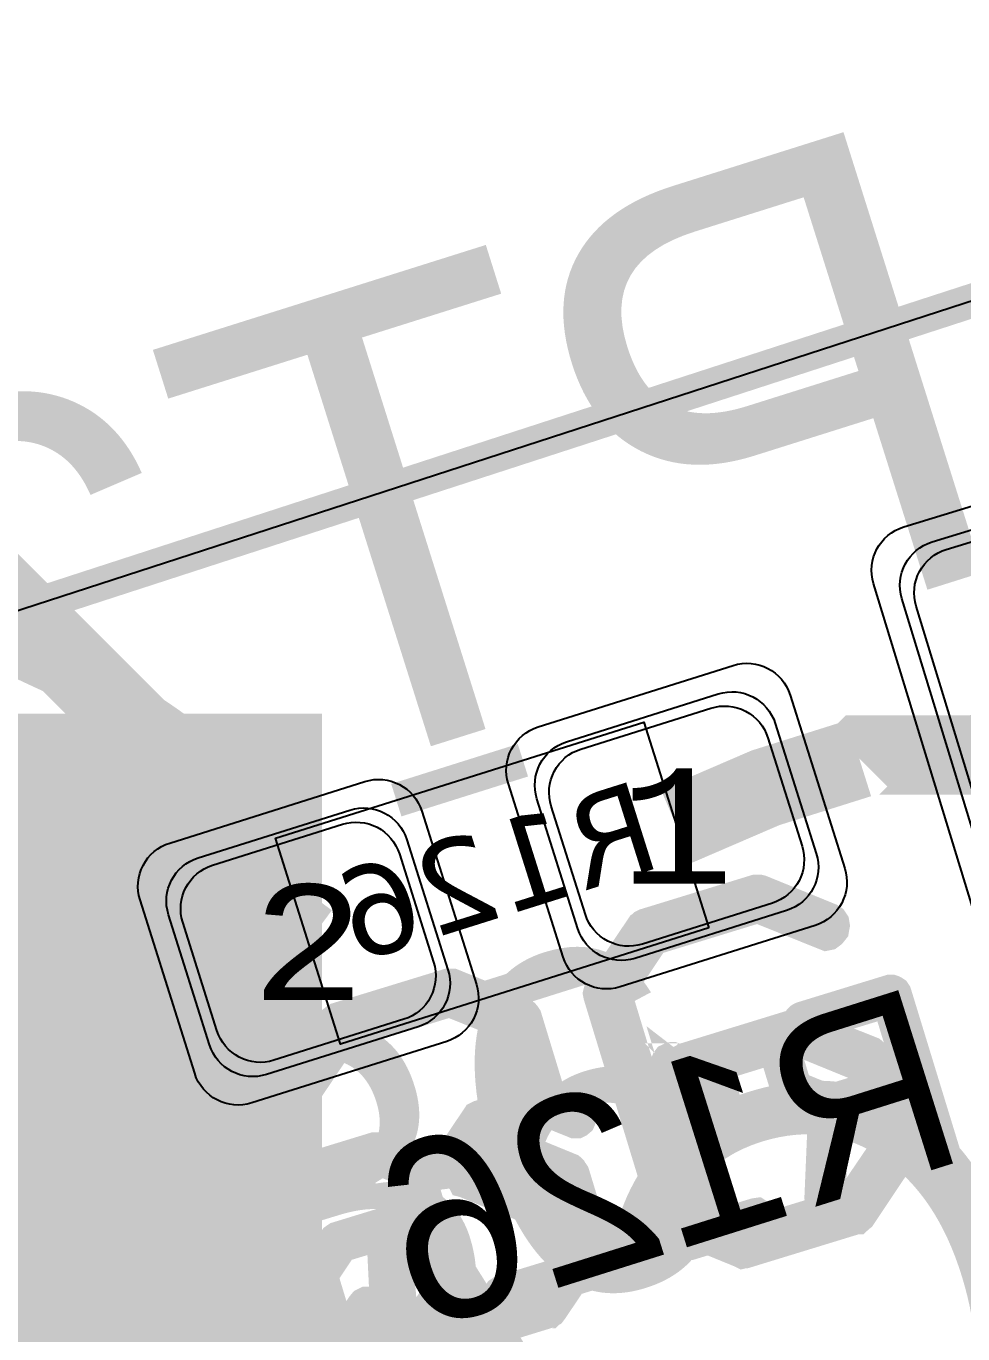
# Model space of a CAD drawing. Extents: x -98 to 119, y -207 to 98.
# Drawn here: x -20.3 to -16.18, y 54.27 to 60.03 of the extents above; entities that cross this region are included whole.
import ezdxf
from ezdxf.enums import TextEntityAlignment as Align

# ---------------------------------------------------------------- set-up
doc = ezdxf.new("R2010")
doc.units = 0
doc.header["$MEASUREMENT"] = 0
for name, color, linetype in [('ASSEMBLY_OUTLINES_BTM', 191, 'CONTINUOUS'), ('ASSEMBLY_PART_NUMBERS_BTM', 191, 'CONTINUOUS'), ('ASSEMBLY_PART_NUMBERS_TOP', 102, 'CONTINUOUS'), ('ASSEMBLY_REF_DES_BTM', 191, 'CONTINUOUS'), ('BOARD_OUTLINE', 10, 'CONTINUOUS'), ('GENERATED_SILKSCREEN_BTM', 255, 'CONTINUOUS'), ('GENERATED_SILKSCREEN_TOP', 140, 'CONTINUOUS'), ('MANUFACTURING_OUTLINES', 10, 'CONTINUOUS'), ('PART_PADS_SMD_BTM', 230, 'CONTINUOUS'), ('PART_PADS_SMD_TOP', 150, 'CONTINUOUS'), ('PIN_NUMBERS_BTM', 8, 'CONTINUOUS'), ('PIN_NUMBERS_TOP', 8, 'CONTINUOUS'), ('PLACEMENT_OUTLINES_BTM', 222, 'CONTINUOUS'), ('PLANE_DATA_LAYER_BOTTOM', 230, 'CONTINUOUS'), ('PLANE_SHAPES_LAYER_BOTTOM', 230, 'CONTINUOUS'), ('PLANE_SHAPES_LAYER_TOP', 150, 'CONTINUOUS'), ('ROUTE_BORDER', 151, 'CONTINUOUS'), ('SILKSCREEN_OUTLINES_BTM', 211, 'CONTINUOUS'), ('SILKSCREEN_REF_DES_BTM', 211, 'CONTINUOUS'), ('SILKSCREEN_REF_DES_TOP', 150, 'CONTINUOUS'), ('SOLDERMASK_PADS_BTM', 12, 'CONTINUOUS'), ('SOLDERMASK_PADS_TOP', 180, 'CONTINUOUS'), ('SOLDERPASTE_PADS_BTM', 12, 'CONTINUOUS'), ('SOLDERPASTE_PADS_TOP', 180, 'CONTINUOUS'), ('TRACES_LAYER_BOTTOM', 230, 'CONTINUOUS')]:
    doc.layers.add(name, color=color, linetype=linetype)
doc.styles.add('COURIER_NEW', font='COUR.TTF')
doc.styles.add('VERDANA', font='verdana.TTF')
doc.styles.add('VERIBEST_GERBER_0', font='txt')

msp = doc.modelspace()

# ---------------------------------------------------------------- hatches: boundary and pattern name
at = {"layer": 'PLANE_DATA_LAYER_BOTTOM'}
h = msp.add_hatch(color=256, dxfattribs=at)
h.paths.add_polyline_path([(-96.5, 0, -1), (96.5, 0, -1)], flags=0)
h.paths.add_polyline_path([(92.251979, -7.43598, 0.72698816), (92.479659, -3.637852, -0.30860979), (92.431259, -3.566904, -0.00963525), (92.431316, -3.563968, 0.00963501), (92.5, -0.000006), (92.5, 0.000001, 0.05332526), (90.407665, 19.562826, -0.05332692), (90.405941, 19.578942), (90.405941, 19.578943, -0.23821791), (90.436919, 19.640273, 0.66175504), (89.584154, 23.221888, -0.29529758), (89.523137, 23.277841, 0.02240102), (87.08146, 31.194059, -0.0862063), (87.076996, 31.219756), (87.076996, 31.219757, -0.21018391), (87.101696, 31.275919, 0.67938251), (85.774921, 34.749845, -0.30186499), (85.705267, 34.797373, 0.04791583), (77.514669, 50.475005, -0.14530744), (77.502324, 50.516585, -0.1239887), (77.511414, 50.552678, 0.60660899), (75.516892, 53.486368, -0.27423899), (75.44586, 53.517962, 0.02152308), (70.565432, 59.806101, -0.17759524), (70.547363, 59.855368), (70.547363, 59.855369, -0.1118333), (70.5548, 59.888203, 0.66175545), (68.116894, 62.64715, -0.29529737), (68.036725, 62.667806, 0.05833458), (51.722715, 76.687749, -0.24933783), (51.689123, 76.750923), (51.689123, 76.750924, -0.06075989), (51.691357, 76.76924, 0.7149664), (48.509213, 78.818582, -0.31487112), (48.42205, 78.81342, 0.02280668), (41.042088, 82.896302, -0.28513695), (40.999698, 82.964591), (40.999698, 82.964596, -0.00424702), (40.999709, 82.965891, 0.64704661), (37.697353, 84.5176, -0.28975486), (37.616734, 84.505806, 0.05294354), (19.031563, 90.52099, -0.30833592), (18.972104, 90.582877, 0.69698225), (15.284156, 91.27756, -0.30833961), (15.206255, 91.241547, 0.02237069), (6.993138, 92.235275, -0.31520437), (6.925536, 92.290658, 0.71588806), (3.14462, 92.496703, -0.31520526), (3.0714, 92.448994, 0.06346806), (-20.215283, 90.264015, -0.32014225), (-20.296827, 90.298428, 0.72963938), (-23.995319, 89.386755, -0.32014403), (-24.051528, 89.318386, 0.01866354), (-30.645576, 87.275991, -0.30986574), (-30.72878, 87.298418, 0.70117084), (-34.249879, 85.978007, -0.00275269), (-34.249874, 85.977168, -0.30685575), (-34.29782, 85.9064, 0.04916641), (-50.410548, 77.556603, -0.32354836), (-50.499711, 77.561018, 0.73921276), (-53.660594, 75.408706, -0.07516987), (-53.657188, 75.386179), (-53.657188, 75.386178, -0.24247942), (-53.68916, 75.324127, 0.01996774), (-59.527063, 70.80098, -0.29848709), (-59.610009, 70.791065, 0.55672441), (-62.5, 69), (-62.5, 68.999999, 0.08270852), (-62.392031, 68.351756, -0.29848757), (-62.412702, 68.270818, 0.06718659), (-78.279974, 49.27977, -0.27781781), (-78.350169, 49.24438, 0.43635087), (-80.5, 47.25), (-80.5, 47.249999, 0.14146633), (-80.192238, 46.184011, -0.14146588), (-80.180512, 46.143397), (-80.180512, 46.143396, -0.13119073), (-80.190652, 46.105416, 0.01929482), (-83.506407, 39.786053, -0.3122068), (-83.581614, 39.742899, 0.43912347), (-85.75, 37.75, 0.20482962), (-85.131688, 36.303992, -0.20483071), (-85.10813, 36.248899), (-85.10813, 36.248898, -0.10091901), (-85.114214, 36.219062, 0.04809776), (-90.466303, 19.289839, -0.31487042), (-90.530154, 19.230281, 0.71496565), (-91.24073, 15.512631, -0.26937831), (-91.202277, 15.446437), (-91.202277, 15.446436, -0.04192983), (-91.203345, 15.433723, 0.01884133), (-92.106444, 8.523669, -0.32827121), (-92.166453, 8.456161, 0.35402801), (-93.75, 6.5), (-93.75, 6.499999, 0.3147083), (-92.438077, 4.622088, -0.31470689), (-92.388093, 4.55054), (-92.388093, 4.550537, -0.01228575), (-92.388185, 4.546794, 0.01229418), (-92.5, 0.00001), (-92.5, -0.000004, 0.05293339), (-90.438132, -19.421494, -0.32940864), (-90.475468, -19.504015, 0.27173254), (-91.5, -21.25, 0.40159771), (-89.586502, -23.248128, -0.32940451), (-89.516056, -23.305059, 0.02130735), (-87.207653, -30.839509, -0.32217733), (-87.232533, -30.924924, 0.23066593), (-88, -32.499999), (-88, -32.5, 0.43149503), (-85.882787, -34.496562, -0.3221788), (-85.807634, -34.544174, 0.04801617), (-77.643233, -50.277018, -0.30387878), (-77.644537, -50.3618, 0.152519), (-78, -51.499999), (-78, -51.5, 0.48198292), (-75.552374, -53.449264, -0.30388342), (-75.473145, -53.479475, 0.02199125), (-70.483925, -59.90214, -0.3186215), (-70.47622, -59.989968, 0.72539906), (-67.952631, -62.834176, -0.31862421), (-67.866344, -62.852281, 0.06239253), (-50.265124, -77.650932, -0.25435623), (-50.230332, -77.714899), (-50.230332, -77.7149, -0.03445317), (-50.231054, -77.725364, 0.03445193), (-50.25, -78), (-50.25, -78.000001, 0.60330822), (-47.119729, -79.649997, -0.29136265), (-47.037917, -79.64725, 0.02294124), (-39.54278, -83.621879, -0.2900128), (-39.499155, -83.690765), (-39.499155, -83.690766, -0.00713035), (-39.499186, -83.692939, 0.00713296), (-39.5, -83.749994), (-39.5, -83.75, 0.65808296), (-36.126004, -85.203319, -0.29776298), (-36.043963, -85.188513, 0.04901634), (-18.771876, -90.575199, -0.30186131), (-18.712566, -90.635139, 0.67938177), (-15.056336, -91.31372, -0.30186438), (-14.979467, -91.279054, 0.02174912), (-6.993138, -92.235275, -0.31520437), (-6.925536, -92.290658, 0.71588806), (-3.14462, -92.496703, -0.31520526), (-3.0714, -92.448994, 0.06250827), (19.869968, -90.340657, -0.3455664), (19.954737, -90.381493, 0.79435682), (23.75, -89.500001), (23.75, -89.499973, 0.00508686), (23.749586, -89.459281, -0.34558849), (23.806159, -89.384097, 0.02146945), (31.383958, -87.013201, -0.31444693), (31.468175, -87.035889, 0.70013084), (35, -85.75), (35, -85.749988, 0.00909926), (34.998675, -85.677212, -0.00905723), (34.998625, -85.674452), (34.998625, -85.674439, -0.3044722), (35.045955, -85.60392, 0.04798546), (50.721249, -77.353765, -0.31444166), (50.808431, -77.356288, 0.61621831), (54, -75.75), (54, -75.749999, 0.06775817), (53.927211, -75.215343, -0.06775352), (53.924438, -75.194974), (53.924438, -75.194973, -0.24153729), (53.95619, -75.13308, 0.02236582), (60.452055, -70.01285, -0.31311155), (60.538488, -70.003709, 0.71009535), (63.344013, -67.475653, -0.09971759), (63.33807, -67.446151), (63.33807, -67.44615, -0.20692806), (63.362073, -67.390635, 0.05820555), (77.187807, -50.973449, -0.31748667), (77.269693, -50.94147, 0.72222414), (79.294241, -47.729048, -0.17387366), (79.276877, -47.680625, -0.13609457), (79.287761, -47.641379, 0.02052348), (82.926938, -40.980152, -0.3530032), (83.013777, -40.939997, 0.48811211), (85.5, -39), (85.5, -38.999999, 0.2400736), (84.675602, -37.381988, -0.24007295), (84.644192, -37.320342), (84.644192, -37.320341, -0.10410562), (84.650658, -37.289623, 0.05054674), (90.411157, -19.546683, -0.32146983), (90.476988, -19.487077, 0.38127918), (92.25, -17.5, 0.2751437), (91.203224, -15.741772, -0.27514249), (91.163342, -15.674784), (91.163342, -15.674783, -0.04255495), (91.164442, -15.661882, 0.02223578), (92.195155, -7.50356, -0.31919634)], flags=0)
at = {"layer": 'PLANE_SHAPES_LAYER_BOTTOM'}
h = msp.add_hatch(color=256, dxfattribs=at)
h.paths.add_polyline_path([(-96.5, 0, -1), (96.5, 0, -1)], flags=0)
h.paths.add_polyline_path([(-92.5, 0, -1), (92.5, 0, -1)], flags=0)
at = {"layer": 'PLANE_SHAPES_LAYER_TOP'}
h = msp.add_hatch(color=256, dxfattribs=at)
h.paths.add_polyline_path([(-96.31345, 0, -1), (96.81345, 0, -1)], flags=0)
h.paths.add_polyline_path([(-92.25, 0, -1), (92.75, 0, -1)], flags=0)
h = msp.add_hatch(color=256, dxfattribs=at)
h.paths.add_polyline_path([(1.75, 32.75), (-50, 32.75), (-50, 35), (-37.5, 47.5), (-31.5, 47.5), (-22, 57), (-19, 57), (-19, 52), (-15, 48), (-7.5, 48), (-6, 49.5), (-0.25, 49.5), (-0.25, 38), (1.75, 38)])
h.paths.add_polyline_path([(-26.75, 43.25), (-26.75, 45.25), (-17.5, 45.25), (-17.5, 43.25)], flags=16)

# ---------------------------------------------------------------- linework, layer by layer
at = {"layer": 'ASSEMBLY_OUTLINES_BTM', "const_width": 0.1}
msp.add_lwpolyline([(-23.661672, 56.374205), (-32.623165, 83.954844), (-20.544748, 87.879359), (-11.583255, 60.29872)], close=True, dxfattribs=at)
at = {"layer": 'ASSEMBLY_OUTLINES_BTM'}
msp.add_lwpolyline([(-17.298009, 56.057353), (-18.919328, 55.546153), (-19.204998, 56.452184), (-17.583679, 56.963384)], close=True, dxfattribs=at)
at = {"layer": 'BOARD_OUTLINE', "const_width": 0.1}
msp.add_lwpolyline([(-97.5, 0, -1), (97.5, 0, -1)], format="xyb", close=True, dxfattribs=at)
at = {"layer": 'GENERATED_SILKSCREEN_BTM', "const_width": 0.15}
msp.add_lwpolyline([(-23.661672, 56.374205), (-32.623165, 83.954844), (-20.544748, 87.879359), (-11.583255, 60.29872)], close=True, dxfattribs=at)
for points in [[(-18.115762, 56.795625, 0.00001385), (-18.115768, 56.795611), (-18.672906, 56.619946, 0.00001311), (-18.672918, 56.619954), (-18.115762, 56.795625)], [(-17.83796, 55.887101), (-18.379373, 55.716394, 0.00001236), (-18.379369, 55.716407), (-17.837971, 55.887109, 0.00001236), (-17.83796, 55.887101)]]:
    msp.add_lwpolyline(points, format="xyb", dxfattribs=at)
for points in [[(-16.937123, 55.324497), (-16.940323, 55.326097), (-16.941923, 55.329297), (-16.945123, 55.332497), (-16.946723, 55.336497), (-16.994723, 55.493297), (-16.995523, 55.497297), (-16.994723, 55.500497), (-16.994723, 55.503697), (-16.993923, 55.505297), (-16.993123, 55.506897), (-16.894723, 55.651697), (-16.891523, 55.654897), (-16.889123, 55.656497), (-16.885923, 55.658097), (-16.500323, 55.776497), (-16.497123, 55.776497), (-16.493123, 55.776497), (-16.490723, 55.775697), (-16.487523, 55.774097), (-16.482723, 55.770897), (-16.479523, 55.766097), (-16.254723, 55.031697), (-16.254723, 55.025297), (-16.257123, 55.020497), (-16.261123, 55.016497), (-16.265923, 55.013297), (-16.272323, 55.012497), (-16.278723, 55.013297), (-16.283523, 55.016497), (-16.286723, 55.022097), (-16.393923, 55.373297), (-16.753923, 55.263697), (-16.770723, 54.869297), (-16.771523, 54.862897), (-16.776323, 54.858097), (-16.781923, 54.855697), (-16.787523, 54.855697), (-16.792323, 54.857297), (-16.797123, 54.859697), (-16.801123, 54.863697), (-16.801923, 54.870097), (-16.785123, 55.265297), (-16.937123, 55.324497)], [(-16.505923, 55.739697), (-16.872323, 55.627697), (-16.961923, 55.495697), (-16.918723, 55.353297), (-16.769923, 55.292497), (-16.403523, 55.404497), (-16.505923, 55.739697)], [(-17.092323, 54.793297), (-17.086723, 54.794097), (-17.081923, 54.790897), (-17.077923, 54.786897), (-17.075523, 54.780497), (-17.074723, 54.774897), (-17.075523, 54.769297), (-17.077923, 54.764497), (-17.082723, 54.761297), (-17.381123, 54.670097), (-17.387523, 54.670097), (-17.392323, 54.672497), (-17.396323, 54.676497), (-17.399523, 54.682097), (-17.400323, 54.687697), (-17.399523, 54.694097), (-17.396323, 54.698897), (-17.390723, 54.702097), (-17.256323, 54.742897), (-17.476323, 55.461297), (-17.477123, 55.466897), (-17.475523, 55.470897), (-17.473123, 55.474097), (-17.467523, 55.476497), (-17.463523, 55.478897), (-17.460323, 55.479697), (-17.456323, 55.479697), (-17.452323, 55.478097), (-17.239523, 55.313297), (-17.237123, 55.311697), (-17.235523, 55.309297), (-17.233923, 55.303697), (-17.234723, 55.298897), (-17.237123, 55.293297), (-17.241123, 55.289297), (-17.245923, 55.286097), (-17.249123, 55.285297), (-17.251523, 55.285297), (-17.254723, 55.286097), (-17.257123, 55.287697), (-17.431523, 55.422097), (-17.226723, 54.752497), (-17.092323, 54.793297)], [(-18.313123, 55.218097), (-18.409923, 55.074097), (-18.411523, 55.070097), (-18.410723, 55.066897), (-18.412323, 55.063697), (-18.411523, 55.060497), (-18.379523, 54.955697), (-18.378723, 54.953297), (-18.374723, 54.948497), (-18.373123, 54.945297), (-18.369923, 54.944497), (-17.735523, 54.686897), (-17.709923, 54.605297), (-18.209123, 54.452497), (-18.213923, 54.449297), (-18.217123, 54.444497), (-18.217923, 54.438097), (-18.217123, 54.431697), (-18.214723, 54.426897), (-18.210723, 54.422097), (-18.205123, 54.419697), (-18.199523, 54.420497), (-17.683523, 54.578097), (-17.678723, 54.581297), (-17.675523, 54.586897), (-17.673923, 54.589297), (-17.672323, 54.591697), (-17.672323, 54.594897), (-17.673123, 54.598097), (-17.705123, 54.702897), (-17.706723, 54.705297), (-17.709923, 54.710097), (-17.711523, 54.711697), (-17.713123, 54.712497), (-17.715523, 54.714097), (-18.351523, 54.972497), (-18.378723, 55.061297), (-18.289123, 55.194097), (-18.042723, 55.269297), (-17.886723, 55.206097), (-17.880323, 55.206097), (-17.875523, 55.208497), (-17.870723, 55.212497), (-17.868323, 55.218097), (-17.867523, 55.223697), (-17.867523, 55.230097), (-17.869923, 55.234097), (-17.875523, 55.237297), (-18.036323, 55.302897), (-18.039523, 55.302897), (-18.041923, 55.303697), (-18.042723, 55.303697), (-18.045923, 55.303697), (-18.304323, 55.224497), (-18.307523, 55.222897), (-18.308323, 55.221297), (-18.313123, 55.218097)], [(-19.035523, 54.997297), (-19.132323, 54.853297), (-19.134723, 54.847697), (-19.133923, 54.841297), (-19.132323, 54.837297), (-19.129123, 54.834097), (-19.125923, 54.831697), (-19.121123, 54.829297), (-19.116323, 54.828497), (-19.112323, 54.828497), (-19.109123, 54.830097), (-19.105923, 54.833297), (-19.011523, 54.973297), (-18.764323, 55.049297), (-18.617123, 54.989297), (-18.533123, 54.714897), (-18.662723, 54.767697), (-18.665923, 54.767697), (-18.668323, 54.767697), (-18.669123, 54.767697), (-18.669123, 54.768497), (-18.672323, 54.768497), (-18.930723, 54.689297), (-18.933123, 54.687697), (-18.934723, 54.686097), (-18.939523, 54.682897), (-19.036323, 54.539697), (-19.037123, 54.538097), (-19.037923, 54.536497), (-19.037923, 54.533297), (-19.037923, 54.527697), (-19.037923, 54.525297), (-18.973923, 54.314897), (-18.972323, 54.311697), (-18.969123, 54.309297), (-18.967523, 54.306097), (-18.964323, 54.304497), (-18.803523, 54.238897), (-18.799523, 54.238097), (-18.798723, 54.238097), (-18.796323, 54.238897), (-18.795523, 54.238897), (-18.793123, 54.238897), (-18.534723, 54.318097), (-18.531523, 54.319697), (-18.529123, 54.321297), (-18.526723, 54.323697), (-18.429923, 54.468497), (-18.429123, 54.469297), (-18.428323, 54.470897), (-18.427523, 54.473297), (-18.427523, 54.479697), (-18.427523, 54.482097), (-18.587523, 55.006897), (-18.589923, 55.010097), (-18.592323, 55.012497), (-18.594723, 55.014097), (-18.595523, 55.014897), (-18.597923, 55.016497), (-18.758723, 55.082097), (-18.761923, 55.082097), (-18.764323, 55.082897), (-18.765123, 55.082897), (-18.768323, 55.082897), (-19.026723, 55.003697), (-19.029923, 55.002097), (-19.030723, 55.000497), (-19.035523, 54.997297)], [(-18.521123, 54.674897), (-18.461923, 54.480497), (-18.550723, 54.347697), (-18.797123, 54.272497), (-18.945923, 54.332497), (-19.005123, 54.526897), (-18.916323, 54.660497), (-18.669123, 54.735697), (-18.521123, 54.674897)]]:
    msp.add_lwpolyline(points, dxfattribs=at)
at = {"layer": 'GENERATED_SILKSCREEN_TOP', "const_width": 0.15}
for points in [[(-17.070112, 56.215596), (-16.768612, 56.092596), (-16.759612, 56.086596), (-16.753612, 56.077596), (-16.752112, 56.068596), (-16.753612, 56.061096), (-16.755112, 56.052096), (-16.761112, 56.044596), (-16.767112, 56.038596), (-16.773112, 56.034096), (-16.780612, 56.032596), (-16.788112, 56.035596), (-17.082112, 56.154096), (-17.545612, 56.011596), (-17.710612, 55.764096), (-17.554612, 55.251096), (-17.409112, 55.468596), (-17.403112, 55.471596), (-17.400112, 55.474596), (-17.398612, 55.474596), (-17.400112, 55.476096), (-17.394112, 55.479096), (-16.911112, 55.627596), (-16.903612, 55.627596), (-16.902112, 55.627596), (-16.900612, 55.626096), (-16.896112, 55.626096), (-16.890112, 55.626096), (-16.588612, 55.506096), (-16.585612, 55.503096), (-16.582612, 55.501596), (-16.581112, 55.500096), (-16.579612, 55.497096), (-16.573612, 55.488096), (-16.570612, 55.485096), (-16.450612, 55.090596), (-16.449112, 55.083096), (-16.450612, 55.077096), (-16.450612, 55.069596), (-16.453612, 55.065096), (-16.635112, 54.793596), (-16.641112, 54.789096), (-16.642612, 54.787596), (-16.645612, 54.786096), (-16.647112, 54.784596), (-16.648612, 54.783096), (-16.651612, 54.783096), (-17.136112, 54.634596), (-17.142112, 54.634596), (-17.148112, 54.633096), (-17.154112, 54.636096), (-17.455612, 54.759096), (-17.461612, 54.760596), (-17.466112, 54.765096), (-17.472112, 54.772596), (-17.475112, 54.777096), (-17.775112, 55.761096), (-17.776612, 55.768596), (-17.775112, 55.774596), (-17.773612, 55.779096), (-17.772112, 55.782096), (-17.770612, 55.786596), (-17.589112, 56.058096), (-17.584612, 56.061096), (-17.581612, 56.064096), (-17.580112, 56.065596), (-17.574112, 56.068596), (-17.091112, 56.217096), (-17.083612, 56.217096), (-17.080612, 56.217096), (-17.076112, 56.217096), (-17.070112, 56.215596)], [(-18.510112, 54.222096), (-18.811612, 54.345096), (-18.820612, 54.349596), (-18.825112, 54.358596), (-18.826612, 54.369096), (-18.825112, 54.381096), (-18.819112, 54.390096), (-18.811612, 54.399096), (-18.802612, 54.403596), (-18.790612, 54.403596), (-18.499612, 54.283596), (-18.036112, 54.426096), (-17.868112, 54.673596), (-17.949112, 54.940596), (-18.226612, 55.054596), (-18.463612, 54.982596), (-18.475612, 54.981096), (-18.484612, 54.985596), (-18.492112, 54.993096), (-18.498112, 55.003596), (-18.499612, 55.014096), (-18.496612, 55.024596), (-18.492112, 55.033596), (-18.481612, 55.039596), (-18.243112, 55.111596), (-18.078112, 55.362096), (-18.159112, 55.627596), (-18.438112, 55.740096), (-18.901612, 55.597596), (-19.077112, 55.336596), (-19.086112, 55.329096), (-19.096612, 55.327596), (-19.107112, 55.330596), (-19.116112, 55.336596), (-19.125112, 55.344096), (-19.129612, 55.353096), (-19.131112, 55.357596), (-19.131112, 55.363596), (-19.129612, 55.368096), (-19.125112, 55.372596), (-18.943612, 55.644096), (-18.939112, 55.647096), (-18.936112, 55.650096), (-18.934612, 55.651596), (-18.930112, 55.654596), (-18.445612, 55.803096), (-18.439612, 55.803096), (-18.438112, 55.803096), (-18.436612, 55.803096), (-18.432112, 55.803096), (-18.426112, 55.803096), (-18.124612, 55.680096), (-18.117112, 55.674096), (-18.114112, 55.669596), (-18.109612, 55.665096), (-18.106612, 55.660596), (-18.016612, 55.365096), (-18.016612, 55.360596), (-18.016612, 55.350096), (-18.016612, 55.342596), (-18.019612, 55.336596), (-18.178612, 55.101096), (-17.914612, 54.993096), (-17.911612, 54.990096), (-17.908612, 54.988596), (-17.907112, 54.987096), (-17.905612, 54.984096), (-17.899612, 54.976596), (-17.896612, 54.972096), (-17.806612, 54.676596), (-17.805112, 54.669096), (-17.806612, 54.663096), (-17.806612, 54.655596), (-17.809612, 54.651096), (-17.991112, 54.381096), (-17.995612, 54.375096), (-17.998612, 54.373596), (-18.001612, 54.372096), (-18.003112, 54.370596), (-18.004612, 54.370596), (-18.007612, 54.369096), (-18.490612, 54.220596), (-18.498112, 54.220596), (-18.504112, 54.220596), (-18.510112, 54.222096)], [(-17.530612, 55.176096), (-17.419612, 54.811596), (-17.143612, 54.697596), (-16.680112, 54.840096), (-16.512112, 55.087596), (-16.623112, 55.453596), (-16.902112, 55.567596), (-17.365612, 55.425096), (-17.530612, 55.176096)], [(-20.481112, 54.958596), (-20.299612, 55.230096), (-20.295112, 55.233096), (-20.292112, 55.236096), (-20.290612, 55.237596), (-20.284612, 55.240596), (-19.801612, 55.389096), (-19.794112, 55.389096), (-19.791112, 55.389096), (-19.786612, 55.389096), (-19.780612, 55.387596)], [(-19.780612, 55.387596), (-19.479112, 55.266096), (-19.473112, 55.260096), (-19.468612, 55.255596), (-19.464112, 55.251096), (-19.461112, 55.246596), (-19.401112, 55.050096), (-19.401112, 55.044096), (-19.401112, 55.033596), (-19.401112, 55.026096), (-19.404112, 55.021596), (-20.122612, 53.956596)], [(-20.181112, 53.977596), (-19.462612, 55.045596), (-19.513612, 55.213596), (-19.792612, 55.326096), (-20.254612, 55.183596), (-20.430112, 54.922596)]]:
    msp.add_lwpolyline(points, dxfattribs=at)
at = {"layer": 'MANUFACTURING_OUTLINES'}
msp.add_circle((0, 0), 97.575405, dxfattribs=at)
at = {"layer": 'PART_PADS_SMD_BTM'}
for points in [[(-16.824585, 56.384873, -0.41421356), (-16.955187, 56.133989), (-17.622789, 55.923494, -0.41421356), (-17.873674, 56.054097), (-18.054097, 56.626327, -0.41421356), (-17.923495, 56.877211), (-17.255893, 57.087706, -0.41421356), (-17.005008, 56.957103)], [(-18.445903, 55.873673, -0.41421356), (-18.576505, 55.622789), (-19.244107, 55.412294, -0.41421356), (-19.494992, 55.542897), (-19.675415, 56.115127, -0.41421356), (-19.544813, 56.366011), (-18.877211, 56.576506, -0.41421356), (-18.626326, 56.445903)]]:
    msp.add_lwpolyline(points, format="xyb", close=True, dxfattribs=at)
at = {"layer": 'PART_PADS_SMD_TOP'}
msp.add_lwpolyline([(-15.379272, 54.696611, -0.41421356), (-15.629007, 54.829398), (-16.447648, 57.507051, -0.41421356), (-16.314861, 57.756786), (-14.976034, 58.166107, -0.41421356), (-14.726299, 58.03332), (-13.907658, 55.355667, -0.41421356), (-14.040445, 55.105932)], format="xyb", close=True, dxfattribs=at)
at = {"layer": 'PLACEMENT_OUTLINES_BTM'}
for points in [[(-23.661672, 56.374205), (-32.623165, 83.954844), (-20.544748, 87.879359), (-11.583255, 60.29872)], [(-17.298009, 56.057353), (-18.919328, 55.546153), (-19.204998, 56.452184), (-17.583679, 56.963384)]]:
    msp.add_lwpolyline(points, close=True, dxfattribs=at)
at = {"layer": 'ROUTE_BORDER'}
msp.add_circle((0, 0), 96.5, dxfattribs=at)
at = {"layer": 'SILKSCREEN_OUTLINES_BTM'}
for points in [[(-23.661672, 56.374205), (-32.623165, 83.954844), (-20.544748, 87.879359), (-11.583255, 60.29872)], [(-17.298009, 56.057353), (-18.919328, 55.546153), (-19.204998, 56.452184), (-17.583679, 56.963384)]]:
    msp.add_lwpolyline(points, close=True, dxfattribs=at)
at = {"layer": 'SOLDERMASK_PADS_BTM'}
for points in [[(-16.699143, 56.319572, -0.414214), (-16.829745, 56.068687), (-17.68809, 55.798052, -0.41421217), (-17.938975, 55.928654), (-18.179539, 56.691628, -0.414214), (-18.048937, 56.942513), (-17.190592, 57.213148, -0.41421217), (-16.939707, 57.082546)], [(-18.320461, 55.808372, -0.414214), (-18.451063, 55.557487), (-19.309408, 55.286852, -0.41421217), (-19.560293, 55.417454), (-19.800857, 56.180428, -0.414214), (-19.670255, 56.431313), (-18.81191, 56.701948, -0.41421217), (-18.561025, 56.571346)]]:
    msp.add_lwpolyline(points, format="xyb", close=True, dxfattribs=at)
at = {"layer": 'SOLDERMASK_PADS_TOP'}
msp.add_lwpolyline([(-15.445665, 54.571744, -0.41421216), (-15.6954, 54.70453), (-16.572515, 57.573444, -0.41421356), (-16.439729, 57.82318), (-14.909641, 58.290974, -0.41421216), (-14.659906, 58.158188), (-13.782791, 55.289274, -0.41421356), (-13.915577, 55.039538)], format="xyb", close=True, dxfattribs=at)
at = {"layer": 'SOLDERPASTE_PADS_BTM'}
for points in [[(-16.887306, 56.417524, -0.414214), (-17.017908, 56.166639), (-17.590138, 55.986216, -0.41421496), (-17.841023, 56.116818), (-17.991376, 56.593676, -0.414214), (-17.860774, 56.844561), (-17.288544, 57.024984, -0.41421496), (-17.037659, 56.894382)], [(-18.508624, 55.906324, -0.414214), (-18.639226, 55.655439), (-19.211456, 55.475016, -0.41421496), (-19.462341, 55.605618), (-19.612694, 56.082476, -0.414214), (-19.482092, 56.333361), (-18.909862, 56.513784, -0.41421496), (-18.658977, 56.383182)]]:
    msp.add_lwpolyline(points, format="xyb", close=True, dxfattribs=at)
at = {"layer": 'SOLDERPASTE_PADS_TOP'}
msp.add_lwpolyline([(-15.346075, 54.759045, -0.41421356), (-15.59581, 54.891832), (-16.385214, 57.473854, -0.41421496), (-16.252427, 57.72359), (-15.009231, 58.103673, -0.41421356), (-14.759496, 57.970886), (-13.970092, 55.388864, -0.41421496), (-14.102879, 55.139128)], format="xyb", close=True, dxfattribs=at)
at = {"layer": 'TRACES_LAYER_BOTTOM', "const_width": 0.35}
for points in [[(-20.693348, 57.812062), (-19.562552, 56.681266)], [(-16.123072, 56.818536), (-15.330622, 57.068395), (-14.906031, 57.464328)], [(-16.635955, 56.804219), (-16.621638, 56.818536), (-16.123072, 56.818536)], [(-17.439341, 56.5056), (-17.04796, 56.674315), (-16.635955, 56.804219)], [(-19.060659, 55.9944), (-19.432648, 56.269261), (-19.562552, 56.681266)]]:
    msp.add_lwpolyline(points, dxfattribs=at)

# ---------------------------------------------------------------- texts
at = {"layer": 'ASSEMBLY_PART_NUMBERS_BTM', "style": 'VERIBEST_GERBER_0', "text_generation_flag": 2}
for rotation, p in [(353, (4.30955, 60.271067)), (17.5, (-14.763793, 60.17244))]:
    msp.add_text('APT2012SRCPRV', height=2.032, rotation=rotation, dxfattribs=at).set_placement(p, align=Align.TOP_LEFT)
at = {"layer": 'ASSEMBLY_PART_NUMBERS_TOP', "style": 'VERIBEST_GERBER_0'}
msp.add_text('CRCW251222K0JNEG', height=2.032, rotation=197, dxfattribs=at).set_placement((-11.757376, 54.820986), align=Align.TOP_LEFT)
at = {"layer": 'ASSEMBLY_REF_DES_BTM', "style": 'VERDANA', "text_generation_flag": 2}
msp.add_text('R126', height=0.4, rotation=17.5, dxfattribs=at).set_placement((-17.609888, 56.713959), align=Align.TOP_LEFT)
at = {"layer": 'PIN_NUMBERS_BTM', "style": 'COURIER_NEW'}
for s, p in [('1', (-17.439341, 56.5056)), ('2', (-19.060659, 55.9944))]:
    msp.add_text(s, height=0.508, dxfattribs=at).set_placement(p, align=Align.MIDDLE_CENTER)
at = {"layer": 'PIN_NUMBERS_TOP', "style": 'COURIER_NEW'}
for s, p in [('1', (-17.439341, 56.5056)), ('2', (-19.060659, 55.9944))]:
    msp.add_text(s, height=0.508, dxfattribs=at).set_placement(p, align=Align.MIDDLE_CENTER)
at = {"layer": 'SILKSCREEN_REF_DES_BTM', "style": 'VERIBEST_GERBER_0', "text_generation_flag": 2}
msp.add_text('R126', height=0.8, rotation=17.5, dxfattribs=at).set_placement((-16.38, 55.81), align=Align.TOP_LEFT)
at = {"layer": 'SILKSCREEN_REF_DES_TOP', "style": 'VERIBEST_GERBER_0'}
msp.add_text('R236', height=1.5, rotation=17, dxfattribs=at).set_placement((-22.1, 54.68), align=Align.TOP_LEFT)

doc.saveas('drawing.dxf')
